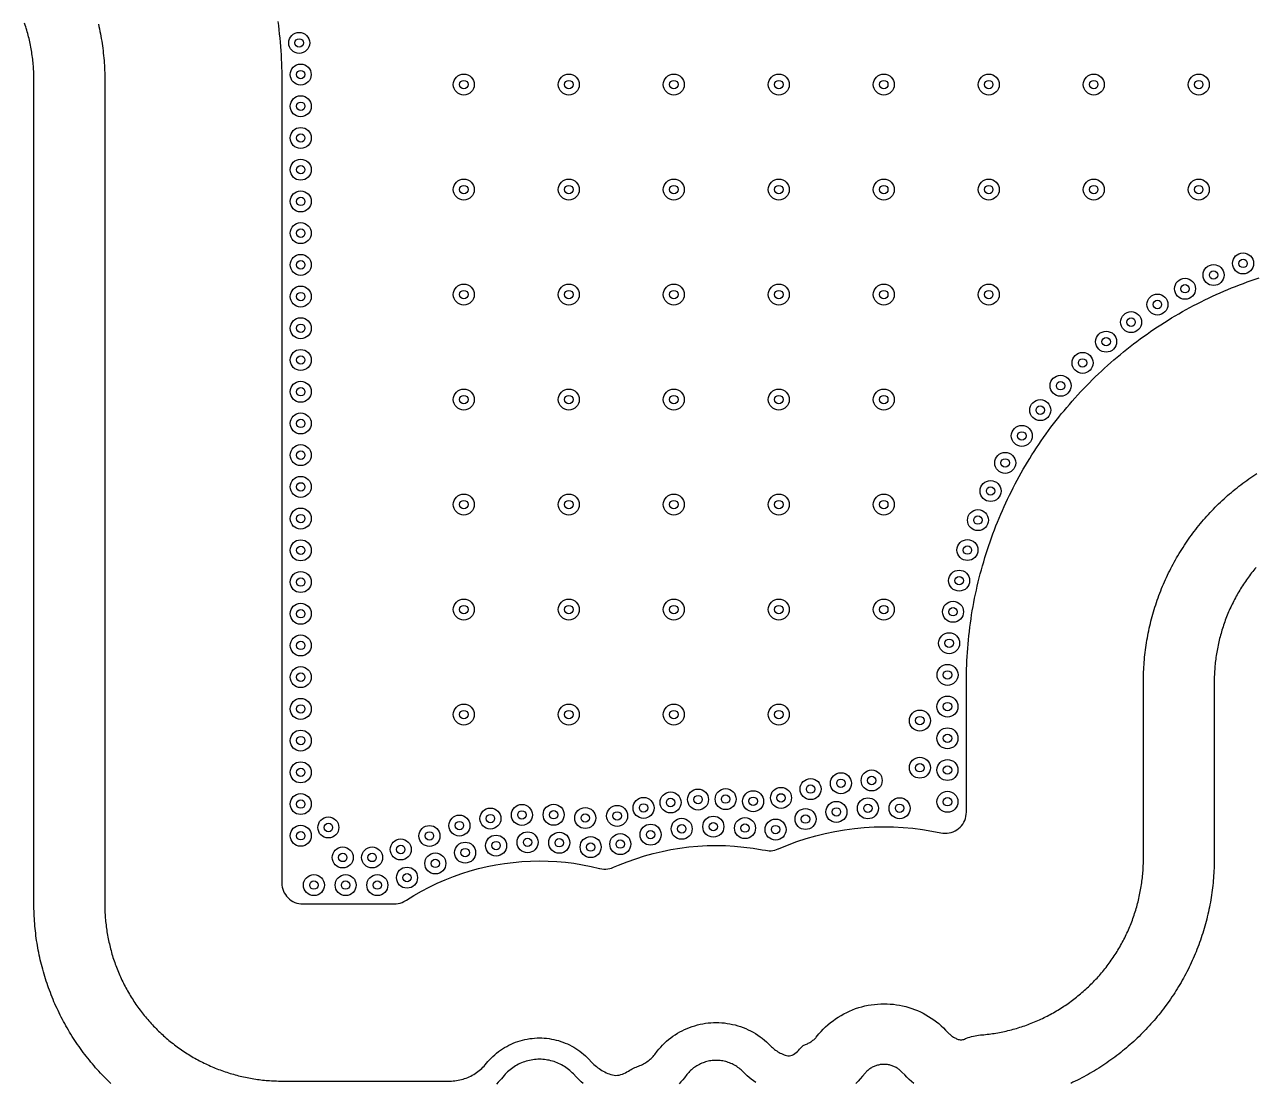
# Model space of a CAD drawing. Header units: millimetres. Extents: x 0 to 121, y -74 to 63.
# Drawn here: x 28.29 to 57.6, y -30.01 to -4.82 of the extents above; entities that cross this region are included whole.
import ezdxf

# ---------------------------------------------------------------- set-up
doc = ezdxf.new("R2010")
doc.units = ezdxf.units.MM
for name, color, linetype in [('TOP_COPPER', 1, 'Continuous'), ('TOP_GROUND_POUR', 3, 'Continuous'), ('VIA_HOLES', 7, 'Continuous'), ('VIA_PADS', 2, 'Continuous')]:
    doc.layers.add(name, color=color, linetype=linetype)

msp = doc.modelspace()

# ---------------------------------------------------------------- linework, layer by layer
at = {"layer": 'TOP_COPPER'}
for points in [[(30.348, -30.036), (30.306, -29.996), (30.264, -29.955), (30.223, -29.914), (30.182, -29.872), (30.142, -29.83), (30.102, -29.788), (30.062, -29.745), (30.023, -29.702), (29.984, -29.658), (29.946, -29.614), (29.908, -29.57), (29.871, -29.525), (29.834, -29.48), (29.797, -29.434), (29.761, -29.388), (29.726, -29.342), (29.69, -29.296), (29.656, -29.249), (29.622, -29.202), (29.588, -29.154), (29.554, -29.106), (29.522, -29.058), (29.489, -29.01), (29.457, -28.961), (29.426, -28.912), (29.395, -28.862), (29.365, -28.812), (29.335, -28.762), (29.305, -28.712), (29.277, -28.661), (29.248, -28.61), (29.22, -28.559), (29.193, -28.508), (29.166, -28.456), (29.14, -28.404), (29.114, -28.352), (29.088, -28.299), (29.064, -28.246), (29.039, -28.193), (29.016, -28.14), (28.992, -28.087), (28.97, -28.033), (28.947, -27.979), (28.926, -27.925), (28.905, -27.87), (28.884, -27.816), (28.864, -27.761), (28.845, -27.706), (28.826, -27.651), (28.807, -27.596), (28.789, -27.54), (28.772, -27.484), (28.755, -27.429), (28.739, -27.373), (28.723, -27.316), (28.708, -27.26), (28.694, -27.204), (28.68, -27.147), (28.666, -27.09), (28.654, -27.033), (28.641, -26.976), (28.63, -26.919), (28.618, -26.862), (28.608, -26.805), (28.598, -26.747), (28.588, -26.69), (28.579, -26.632), (28.571, -26.574), (28.563, -26.517), (28.556, -26.459), (28.55, -26.401), (28.543, -26.343), (28.538, -26.285), (28.533, -26.227), (28.529, -26.168), (28.525, -26.11), (28.522, -26.052), (28.519, -25.994), (28.517, -25.935), (28.516, -25.877), (28.515, -25.819), (28.515, -25.761), (28.515, -6.143), (28.514, -6.101), (28.514, -6.059), (28.513, -6.018), (28.511, -5.976), (28.51, -5.935), (28.507, -5.893), (28.505, -5.851), (28.502, -5.81), (28.498, -5.768), (28.494, -5.727), (28.49, -5.685), (28.485, -5.644), (28.48, -5.603), (28.474, -5.561), (28.468, -5.52), (28.462, -5.479), (28.455, -5.438), (28.448, -5.397), (28.441, -5.356), (28.433, -5.315), (28.424, -5.274), (28.415, -5.234), (28.406, -5.193), (28.397, -5.152), (28.387, -5.112), (28.376, -5.072), (28.366, -5.031), (28.354, -4.991), (28.343, -4.951), (28.331, -4.911), (28.318, -4.872), (28.306, -4.832), (28.293, -4.792)], [(30.049, -4.813), (30.062, -4.87), (30.075, -4.927), (30.086, -4.984), (30.097, -5.041), (30.108, -5.099), (30.118, -5.156), (30.128, -5.214), (30.136, -5.271), (30.145, -5.329), (30.153, -5.387), (30.16, -5.445), (30.166, -5.503), (30.172, -5.561), (30.178, -5.619), (30.183, -5.677), (30.187, -5.735), (30.191, -5.793), (30.194, -5.851), (30.197, -5.909), (30.199, -5.968), (30.2, -6.026), (30.201, -6.084), (30.201, -6.143), (30.201, -25.761), (30.201, -25.802), (30.202, -25.844), (30.203, -25.885), (30.204, -25.927), (30.206, -25.969), (30.209, -26.01), (30.211, -26.052), (30.214, -26.093), (30.218, -26.135), (30.222, -26.176), (30.226, -26.218), (30.231, -26.259), (30.236, -26.301), (30.241, -26.342), (30.247, -26.383), (30.254, -26.424), (30.26, -26.465), (30.268, -26.506), (30.275, -26.547), (30.283, -26.588), (30.292, -26.629), (30.3, -26.67), (30.31, -26.71), (30.319, -26.751), (30.329, -26.791), (30.339, -26.832), (30.35, -26.872), (30.361, -26.912), (30.373, -26.952), (30.385, -26.992), (30.397, -27.032), (30.41, -27.071), (30.423, -27.111), (30.437, -27.15), (30.451, -27.19), (30.465, -27.229), (30.48, -27.268), (30.495, -27.306), (30.51, -27.345), (30.526, -27.384), (30.542, -27.422), (30.559, -27.46), (30.576, -27.498), (30.593, -27.536), (30.611, -27.574), (30.629, -27.611), (30.648, -27.649), (30.666, -27.686), (30.686, -27.723), (30.705, -27.76), (30.725, -27.796), (30.745, -27.832), (30.766, -27.869), (30.787, -27.905), (30.808, -27.94), (30.83, -27.976), (30.852, -28.011), (30.875, -28.046), (30.897, -28.081), (30.92, -28.116), (30.944, -28.15), (30.968, -28.185), (30.992, -28.219), (31.016, -28.252), (31.041, -28.286), (31.066, -28.319), (31.092, -28.352), (31.117, -28.385), (31.143, -28.417), (31.17, -28.449), (31.197, -28.481), (31.224, -28.513), (31.251, -28.544), (31.279, -28.576), (31.307, -28.606), (31.335, -28.637), (31.363, -28.667), (31.392, -28.697), (31.421, -28.727), (31.451, -28.757), (31.481, -28.786), (31.511, -28.815), (31.541, -28.843), (31.572, -28.871), (31.602, -28.899), (31.634, -28.927), (31.665, -28.954), (31.697, -28.981), (31.729, -29.008), (31.761, -29.035), (31.793, -29.061), (31.826, -29.086), (31.859, -29.112), (31.892, -29.137), (31.926, -29.162), (31.959, -29.186), (31.993, -29.21), (32.028, -29.234), (32.062, -29.257), (32.097, -29.281), (32.132, -29.303), (32.167, -29.326), (32.202, -29.348), (32.238, -29.37), (32.273, -29.391), (32.309, -29.412), (32.345, -29.433), (32.382, -29.453), (32.418, -29.473), (32.455, -29.492), (32.492, -29.512), (32.529, -29.53), (32.567, -29.549), (32.604, -29.567), (32.642, -29.585), (32.68, -29.602), (32.718, -29.619), (32.756, -29.636), (32.794, -29.652), (32.833, -29.668), (32.871, -29.683), (32.91, -29.698), (32.949, -29.713), (32.988, -29.727), (33.028, -29.741), (33.067, -29.755), (33.107, -29.768), (33.146, -29.781), (33.186, -29.793), (33.226, -29.805), (33.266, -29.816), (33.306, -29.828), (33.346, -29.838), (33.387, -29.849), (33.427, -29.859), (33.468, -29.868), (33.508, -29.878), (33.549, -29.886), (33.59, -29.895), (33.631, -29.903), (33.672, -29.91), (33.713, -29.917), (33.754, -29.924), (33.795, -29.931), (33.836, -29.936), (33.877, -29.942), (33.919, -29.947), (33.96, -29.952), (34.002, -29.956), (34.043, -29.96), (34.085, -29.964), (34.126, -29.967), (34.168, -29.969), (34.209, -29.972), (34.251, -29.973), (34.292, -29.975), (34.334, -29.976), (34.376, -29.977), (34.417, -29.977), (38.417, -29.977), (38.457, -29.976), (38.497, -29.974), (38.537, -29.97), (38.576, -29.965), (38.616, -29.959), (38.655, -29.951), (38.693, -29.942), (38.732, -29.931), (38.77, -29.919), (38.807, -29.906), (38.845, -29.891), (38.881, -29.875), (38.917, -29.858), (38.952, -29.84), (38.987, -29.82), (39.021, -29.799), (39.054, -29.776), (39.086, -29.753), (39.117, -29.728), (39.148, -29.703), (39.177, -29.676), (39.206, -29.648), (39.234, -29.62), (39.26, -29.59), (39.323, -29.514), (39.361, -29.471), (39.401, -29.429), (39.443, -29.389), (39.486, -29.35), (39.531, -29.312), (39.576, -29.276), (39.623, -29.242), (39.672, -29.21), (39.721, -29.179), (39.771, -29.15), (39.823, -29.123), (39.875, -29.098), (39.928, -29.075), (39.982, -29.053), (40.037, -29.034), (40.092, -29.017), (40.148, -29.001), (40.205, -28.988), (40.262, -28.976), (40.319, -28.967), (40.377, -28.96), (40.435, -28.955), (40.493, -28.951), (40.551, -28.95), (40.608, -28.951), (40.665, -28.954), (40.722, -28.959), (40.779, -28.967), (40.835, -28.976), (40.892, -28.987), (40.947, -29), (41.003, -29.015), (41.057, -29.032), (41.111, -29.051), (41.165, -29.071), (41.217, -29.094), (41.269, -29.118), (41.32, -29.145), (41.37, -29.173), (41.419, -29.203), (41.466, -29.234), (41.513, -29.267), (41.558, -29.302), (41.602, -29.339), (41.645, -29.376), (41.687, -29.416), (41.727, -29.457), (41.792, -29.528), (41.819, -29.556), (41.848, -29.583), (41.877, -29.609), (41.908, -29.634), (41.939, -29.658), (41.971, -29.681), (42.004, -29.703), (42.037, -29.723), (42.071, -29.742), (42.106, -29.76), (42.142, -29.777), (42.178, -29.793), (42.214, -29.807), (42.252, -29.82), (42.289, -29.831), (42.328, -29.839), (42.367, -29.842), (42.407, -29.84), (42.447, -29.834), (42.486, -29.824), (42.525, -29.811), (42.563, -29.795), (42.599, -29.777), (42.634, -29.758), (42.668, -29.739), (42.7, -29.719), (42.731, -29.7), (42.762, -29.683), (42.792, -29.667), (42.822, -29.654), (42.852, -29.643), (42.883, -29.633), (42.913, -29.622), (42.943, -29.61), (42.972, -29.597), (43.001, -29.583), (43.029, -29.568), (43.057, -29.552), (43.084, -29.535), (43.111, -29.517), (43.137, -29.498), (43.162, -29.478), (43.186, -29.458), (43.21, -29.436), (43.233, -29.413), (43.255, -29.39), (43.276, -29.366), (43.296, -29.341), (43.355, -29.264), (43.396, -29.214), (43.439, -29.166), (43.483, -29.119), (43.529, -29.074), (43.577, -29.03), (43.626, -28.988), (43.677, -28.948), (43.729, -28.91), (43.782, -28.874), (43.837, -28.84), (43.893, -28.807), (43.95, -28.777), (44.008, -28.749), (44.067, -28.723), (44.127, -28.699), (44.188, -28.677), (44.25, -28.658), (44.312, -28.64), (44.375, -28.625), (44.438, -28.613), (44.502, -28.602), (44.566, -28.594), (44.63, -28.588), (44.695, -28.585), (44.759, -28.584), (44.825, -28.585), (44.89, -28.588), (44.956, -28.594), (45.021, -28.603), (45.086, -28.614), (45.15, -28.627), (45.214, -28.642), (45.277, -28.66), (45.339, -28.68), (45.401, -28.703), (45.462, -28.727), (45.521, -28.754), (45.58, -28.783), (45.638, -28.814), (45.694, -28.847), (45.75, -28.883), (45.804, -28.92), (45.856, -28.959), (45.907, -29), (45.957, -29.043), (46.005, -29.088), (46.074, -29.158), (46.098, -29.18), (46.122, -29.201), (46.148, -29.222), (46.174, -29.241), (46.201, -29.26), (46.228, -29.277), (46.256, -29.294), (46.285, -29.309), (46.314, -29.324), (46.344, -29.337), (46.374, -29.349), (46.404, -29.36), (46.435, -29.37), (46.468, -29.376), (46.501, -29.376), (46.535, -29.37), (46.568, -29.358), (46.602, -29.342), (46.633, -29.322), (46.664, -29.298), (46.692, -29.273), (46.719, -29.246), (46.743, -29.22), (46.766, -29.194), (46.787, -29.171), (46.808, -29.15), (46.827, -29.133), (46.847, -29.12), (46.868, -29.111), (46.889, -29.104), (46.91, -29.096), (46.931, -29.087), (46.951, -29.078), (46.971, -29.068), (46.99, -29.057), (47.009, -29.046), (47.028, -29.033), (47.046, -29.02), (47.064, -29.007), (47.081, -28.992), (47.097, -28.978), (47.113, -28.962), (47.129, -28.946), (47.143, -28.929), (47.206, -28.853), (47.257, -28.795), (47.31, -28.74), (47.364, -28.687), (47.421, -28.635), (47.48, -28.586), (47.541, -28.539), (47.603, -28.495), (47.667, -28.453), (47.732, -28.413), (47.799, -28.376), (47.867, -28.341), (47.937, -28.309), (48.008, -28.28), (48.079, -28.253), (48.152, -28.229), (48.225, -28.207), (48.3, -28.189), (48.375, -28.173), (48.45, -28.16), (48.526, -28.15), (48.602, -28.143), (48.679, -28.139), (48.755, -28.137), (48.83, -28.139), (48.904, -28.143), (48.978, -28.149), (49.052, -28.159), (49.126, -28.171), (49.199, -28.186), (49.271, -28.204), (49.343, -28.224), (49.414, -28.247), (49.484, -28.272), (49.553, -28.3), (49.621, -28.331), (49.688, -28.363), (49.754, -28.399), (49.818, -28.437), (49.881, -28.477), (49.942, -28.519), (50.002, -28.564), (50.06, -28.61), (50.116, -28.659), (50.171, -28.71), (50.223, -28.763), (50.289, -28.833), (50.304, -28.849), (50.32, -28.864), (50.336, -28.878), (50.353, -28.891), (50.37, -28.904), (50.388, -28.917), (50.407, -28.928), (50.425, -28.939), (50.444, -28.95), (50.464, -28.959), (50.484, -28.968), (50.504, -28.976), (50.524, -28.984), (50.545, -28.99), (50.566, -28.994), (50.588, -28.996), (50.61, -28.994), (50.632, -28.99), (50.654, -28.984), (50.675, -28.976), (50.696, -28.966), (50.716, -28.955), (50.758, -28.942), (50.8, -28.93), (50.842, -28.919), (50.883, -28.908), (50.925, -28.899), (50.966, -28.891), (51.007, -28.885), (51.049, -28.88), (51.09, -28.877), (51.132, -28.873), (51.173, -28.869), (51.215, -28.864), (51.256, -28.859), (51.297, -28.853), (51.338, -28.847), (51.38, -28.841), (51.421, -28.834), (51.462, -28.827), (51.503, -28.819), (51.543, -28.811), (51.584, -28.803), (51.625, -28.794), (51.666, -28.785), (51.706, -28.776), (51.747, -28.766), (51.787, -28.755), (51.827, -28.744), (51.867, -28.733), (51.907, -28.722), (51.947, -28.71), (51.987, -28.697), (52.027, -28.685), (52.066, -28.671), (52.106, -28.658), (52.145, -28.644), (52.184, -28.63), (52.223, -28.615), (52.262, -28.6), (52.3, -28.584), (52.339, -28.569), (52.377, -28.552), (52.416, -28.536), (52.454, -28.519), (52.491, -28.501), (52.529, -28.484), (52.567, -28.466), (52.604, -28.447), (52.641, -28.428), (52.678, -28.409), (52.715, -28.39), (52.751, -28.37), (52.788, -28.349), (52.824, -28.329), (52.86, -28.308), (52.896, -28.286), (52.931, -28.265), (52.967, -28.243), (53.002, -28.22), (53.037, -28.197), (53.071, -28.174), (53.106, -28.151), (53.14, -28.127), (53.174, -28.103), (53.208, -28.078), (53.241, -28.054), (53.274, -28.029), (53.307, -28.003), (53.34, -27.977), (53.372, -27.951), (53.405, -27.925), (53.437, -27.898), (53.468, -27.871), (53.5, -27.844), (53.531, -27.816), (53.562, -27.788), (53.592, -27.76), (53.623, -27.731), (53.653, -27.702), (53.682, -27.673), (53.712, -27.644), (53.741, -27.614), (53.77, -27.584), (53.798, -27.554), (53.827, -27.523), (53.855, -27.492), (53.882, -27.461), (53.91, -27.43), (53.937, -27.398), (53.963, -27.366), (53.99, -27.334), (54.016, -27.301), (54.042, -27.269), (54.067, -27.236), (54.092, -27.202), (54.117, -27.169), (54.141, -27.135), (54.166, -27.101), (54.189, -27.067), (54.213, -27.033), (54.236, -26.998), (54.259, -26.963), (54.281, -26.928), (54.303, -26.893), (54.325, -26.857), (54.346, -26.821), (54.367, -26.785), (54.388, -26.749), (54.408, -26.713), (54.428, -26.676), (54.448, -26.64), (54.467, -26.603), (54.486, -26.565), (54.504, -26.528), (54.522, -26.491), (54.54, -26.453), (54.557, -26.415), (54.574, -26.377), (54.591, -26.339), (54.607, -26.3), (54.623, -26.262), (54.638, -26.223), (54.654, -26.184), (54.668, -26.145), (54.683, -26.106), (54.696, -26.067), (54.71, -26.028), (54.723, -25.988), (54.736, -25.948), (54.748, -25.909), (54.76, -25.869), (54.772, -25.829), (54.783, -25.789), (54.794, -25.748), (54.804, -25.708), (54.814, -25.668), (54.824, -25.627), (54.833, -25.586), (54.842, -25.546), (54.85, -25.505), (54.858, -25.464), (54.866, -25.423), (54.873, -25.382), (54.879, -25.341), (54.886, -25.3), (54.892, -25.259), (54.897, -25.217), (54.902, -25.176), (54.907, -25.135), (54.911, -25.093), (54.915, -25.052), (54.919, -25.01), (54.922, -24.969), (54.925, -24.927), (54.927, -24.885), (54.929, -24.844), (54.93, -24.802), (54.931, -24.761), (54.932, -24.719), (54.932, -24.677), (54.932, -20.469), (54.932, -20.411), (54.933, -20.353), (54.935, -20.295), (54.937, -20.236), (54.939, -20.178), (54.942, -20.12), (54.946, -20.062), (54.95, -20.003), (54.955, -19.945), (54.961, -19.887), (54.967, -19.829), (54.973, -19.771), (54.981, -19.713), (54.988, -19.656), (54.997, -19.598), (55.006, -19.54), (55.015, -19.483), (55.025, -19.425), (55.036, -19.368), (55.047, -19.311), (55.059, -19.254), (55.071, -19.197), (55.084, -19.14), (55.097, -19.083), (55.111, -19.026), (55.126, -18.97), (55.141, -18.914), (55.156, -18.857), (55.173, -18.801), (55.189, -18.746), (55.207, -18.69), (55.225, -18.634), (55.243, -18.579), (55.262, -18.524), (55.281, -18.469), (55.301, -18.414), (55.322, -18.36), (55.343, -18.305), (55.365, -18.251), (55.387, -18.197), (55.41, -18.143), (55.433, -18.09), (55.457, -18.037), (55.481, -17.984), (55.506, -17.931), (55.531, -17.878), (55.557, -17.826), (55.583, -17.774), (55.61, -17.722), (55.638, -17.671), (55.666, -17.62), (55.694, -17.569), (55.723, -17.518), (55.752, -17.468), (55.782, -17.418), (55.813, -17.368), (55.843, -17.318), (55.875, -17.269), (55.907, -17.22), (55.939, -17.172), (55.972, -17.124), (56.005, -17.076), (56.039, -17.028), (56.073, -16.981), (56.108, -16.934), (56.143, -16.888), (56.179, -16.842), (56.215, -16.796), (56.251, -16.75), (56.288, -16.705), (56.326, -16.66), (56.363, -16.616), (56.402, -16.572), (56.44, -16.528), (56.48, -16.485), (56.519, -16.442), (56.559, -16.4), (56.6, -16.358), (56.64, -16.316), (56.682, -16.275), (56.723, -16.234), (56.765, -16.194), (56.808, -16.154), (56.851, -16.114), (56.894, -16.075), (56.937, -16.036), (56.981, -15.998), (57.026, -15.96), (57.07, -15.923), (57.116, -15.886), (57.161, -15.849), (57.207, -15.813), (57.253, -15.778), (57.3, -15.743), (57.346, -15.708), (57.394, -15.674), (57.441, -15.64), (57.489, -15.607), (57.537, -15.574), (57.586, -15.541), (57.635, -15.51)], [(57.614, -17.749), (57.587, -17.781), (57.561, -17.813), (57.535, -17.845), (57.509, -17.878), (57.483, -17.911), (57.458, -17.944), (57.434, -17.978), (57.409, -18.011), (57.385, -18.045), (57.361, -18.08), (57.338, -18.114), (57.315, -18.149), (57.292, -18.184), (57.27, -18.219), (57.247, -18.254), (57.226, -18.29), (57.204, -18.325), (57.183, -18.361), (57.163, -18.398), (57.142, -18.434), (57.123, -18.47), (57.103, -18.507), (57.084, -18.544), (57.065, -18.581), (57.046, -18.619), (57.028, -18.656), (57.011, -18.694), (56.993, -18.732), (56.976, -18.77), (56.96, -18.808), (56.943, -18.846), (56.928, -18.885), (56.912, -18.924), (56.897, -18.962), (56.882, -19.001), (56.868, -19.04), (56.854, -19.08), (56.841, -19.119), (56.827, -19.159), (56.815, -19.198), (56.802, -19.238), (56.79, -19.278), (56.779, -19.318), (56.768, -19.358), (56.757, -19.398), (56.746, -19.439), (56.736, -19.479), (56.727, -19.52), (56.718, -19.56), (56.709, -19.601), (56.701, -19.642), (56.693, -19.683), (56.685, -19.724), (56.678, -19.765), (56.671, -19.806), (56.665, -19.847), (56.659, -19.888), (56.653, -19.929), (56.648, -19.971), (56.643, -20.012), (56.639, -20.054), (56.635, -20.095), (56.632, -20.137), (56.629, -20.178), (56.626, -20.22), (56.624, -20.261), (56.622, -20.303), (56.62, -20.345), (56.619, -20.386), (56.619, -20.428), (56.619, -20.469), (56.619, -24.677), (56.618, -24.736), (56.617, -24.794), (56.616, -24.852), (56.614, -24.911), (56.611, -24.969), (56.608, -25.027), (56.604, -25.085), (56.6, -25.143), (56.595, -25.201), (56.59, -25.259), (56.584, -25.317), (56.577, -25.375), (56.57, -25.433), (56.562, -25.491), (56.554, -25.549), (56.545, -25.606), (56.535, -25.664), (56.525, -25.721), (56.515, -25.779), (56.504, -25.836), (56.492, -25.893), (56.48, -25.95), (56.467, -26.007), (56.453, -26.064), (56.439, -26.12), (56.425, -26.177), (56.41, -26.233), (56.394, -26.289), (56.378, -26.345), (56.361, -26.401), (56.344, -26.457), (56.326, -26.512), (56.308, -26.568), (56.289, -26.623), (56.269, -26.678), (56.249, -26.733), (56.229, -26.787), (56.207, -26.842), (56.186, -26.896), (56.164, -26.95), (56.141, -27.003), (56.118, -27.057), (56.094, -27.11), (56.07, -27.163), (56.045, -27.216), (56.019, -27.268), (55.994, -27.321), (55.967, -27.373), (55.94, -27.424), (55.913, -27.476), (55.885, -27.527), (55.857, -27.578), (55.828, -27.629), (55.798, -27.679), (55.768, -27.729), (55.738, -27.779), (55.707, -27.828), (55.676, -27.877), (55.644, -27.926), (55.612, -27.975), (55.579, -28.023), (55.545, -28.071), (55.512, -28.118), (55.477, -28.166), (55.443, -28.213), (55.408, -28.259), (55.372, -28.305), (55.336, -28.351), (55.299, -28.397), (55.262, -28.442), (55.225, -28.486), (55.187, -28.531), (55.149, -28.575), (55.11, -28.618), (55.071, -28.662), (55.031, -28.704), (54.991, -28.747), (54.951, -28.789), (54.91, -28.83), (54.869, -28.872), (54.827, -28.913), (54.785, -28.953), (54.743, -28.993), (54.7, -29.033), (54.657, -29.072), (54.613, -29.11), (54.569, -29.149), (54.525, -29.187), (54.48, -29.224), (54.435, -29.261), (54.39, -29.297), (54.344, -29.333), (54.298, -29.369), (54.251, -29.404), (54.204, -29.439), (54.157, -29.473), (54.109, -29.507), (54.062, -29.54), (54.013, -29.573), (53.965, -29.605), (53.916, -29.637), (53.867, -29.669), (53.817, -29.699), (53.768, -29.73), (53.718, -29.76), (53.667, -29.789), (53.617, -29.818), (53.566, -29.847), (53.514, -29.874), (53.463, -29.902), (53.411, -29.929), (53.359, -29.955), (53.307, -29.981), (53.254, -30.006), (53.202, -30.031)], [(41.592, -30.032), (41.547, -29.995), (41.504, -29.958), (41.463, -29.918), (41.423, -29.877), (41.358, -29.806), (41.33, -29.778), (41.302, -29.751), (41.272, -29.725), (41.242, -29.7), (41.211, -29.676), (41.179, -29.653), (41.146, -29.631), (41.113, -29.611), (41.078, -29.592), (41.044, -29.574), (41.008, -29.557), (40.972, -29.541), (40.935, -29.527), (40.898, -29.514), (40.861, -29.503), (40.823, -29.492), (40.785, -29.483), (40.746, -29.476), (40.707, -29.469), (40.668, -29.465), (40.629, -29.461), (40.59, -29.459), (40.551, -29.458), (40.511, -29.459), (40.471, -29.461), (40.431, -29.465), (40.392, -29.47), (40.352, -29.476), (40.313, -29.484), (40.275, -29.493), (40.236, -29.504), (40.198, -29.516), (40.161, -29.529), (40.124, -29.544), (40.087, -29.56), (40.051, -29.577), (40.016, -29.596), (39.981, -29.615), (39.947, -29.636), (39.914, -29.659), (39.882, -29.682), (39.851, -29.707), (39.82, -29.732), (39.791, -29.759), (39.762, -29.787), (39.734, -29.816), (39.708, -29.845), (39.645, -29.921), (39.607, -29.964), (39.567, -30.006), (39.525, -30.047)], [(45.702, -30.01), (45.648, -29.973), (45.595, -29.933), (45.544, -29.892), (45.495, -29.849), (45.447, -29.805), (45.378, -29.735), (45.354, -29.713), (45.329, -29.691), (45.304, -29.671), (45.278, -29.651), (45.251, -29.633), (45.224, -29.615), (45.196, -29.599), (45.167, -29.583), (45.138, -29.569), (45.108, -29.556), (45.078, -29.543), (45.047, -29.532), (45.016, -29.522), (44.985, -29.513), (44.953, -29.506), (44.921, -29.499), (44.889, -29.494), (44.857, -29.49), (44.824, -29.487), (44.792, -29.485), (44.759, -29.484), (44.727, -29.485), (44.695, -29.487), (44.663, -29.49), (44.632, -29.494), (44.6, -29.499), (44.568, -29.505), (44.537, -29.513), (44.506, -29.521), (44.476, -29.531), (44.446, -29.542), (44.416, -29.554), (44.386, -29.566), (44.358, -29.58), (44.329, -29.595), (44.301, -29.612), (44.274, -29.629), (44.248, -29.647), (44.222, -29.665), (44.197, -29.685), (44.172, -29.706), (44.149, -29.728), (44.126, -29.75), (44.104, -29.773), (44.082, -29.798), (44.062, -29.822), (44.004, -29.899), (43.963, -29.949), (43.92, -29.998), (43.875, -30.045)], [(49.469, -30.032), (49.411, -29.985), (49.355, -29.936), (49.301, -29.885), (49.248, -29.832), (49.183, -29.762), (49.167, -29.746), (49.151, -29.732), (49.135, -29.717), (49.118, -29.704), (49.101, -29.691), (49.083, -29.679), (49.065, -29.667), (49.046, -29.656), (49.027, -29.646), (49.007, -29.636), (48.988, -29.627), (48.967, -29.619), (48.947, -29.612), (48.926, -29.605), (48.905, -29.599), (48.884, -29.594), (48.863, -29.59), (48.842, -29.586), (48.82, -29.583), (48.799, -29.581), (48.777, -29.58), (48.755, -29.58), (48.733, -29.58), (48.711, -29.581), (48.689, -29.583), (48.666, -29.586), (48.644, -29.59), (48.623, -29.595), (48.601, -29.6), (48.58, -29.606), (48.558, -29.613), (48.538, -29.621), (48.517, -29.63), (48.497, -29.639), (48.477, -29.649), (48.457, -29.66), (48.438, -29.672), (48.42, -29.684), (48.402, -29.697), (48.384, -29.71), (48.367, -29.725), (48.35, -29.74), (48.334, -29.755), (48.319, -29.771), (48.304, -29.788), (48.242, -29.864), (48.191, -29.922), (48.138, -29.977), (48.083, -30.031)]]:
    msp.add_lwpolyline(points, dxfattribs=at)
at = {"layer": 'TOP_GROUND_POUR'}
msp.add_lwpolyline([(34.321, -4.748), (34.334, -4.847), (34.346, -4.946), (34.357, -5.045), (34.368, -5.145), (34.377, -5.244), (34.386, -5.344), (34.393, -5.444), (34.4, -5.543), (34.405, -5.643), (34.409, -5.743), (34.413, -5.843), (34.415, -5.943), (34.417, -6.043), (34.417, -6.127), (34.417, -6.243), (34.417, -25.261), (34.42, -25.31), (34.427, -25.358), (34.439, -25.406), (34.455, -25.452), (34.476, -25.496), (34.502, -25.538), (34.531, -25.578), (34.564, -25.614), (34.6, -25.647), (34.64, -25.676), (34.682, -25.702), (34.726, -25.722), (34.772, -25.739), (34.82, -25.751), (34.868, -25.758), (34.917, -25.761), (37.094, -25.761), (37.142, -25.758), (37.189, -25.751), (37.236, -25.74), (37.281, -25.724), (37.325, -25.704), (37.366, -25.68), (37.382, -25.669), (37.561, -25.56), (37.742, -25.455), (37.927, -25.358), (38.116, -25.267), (38.308, -25.184), (38.502, -25.106), (38.7, -25.037), (38.899, -24.973), (39.101, -24.918), (39.304, -24.869), (39.51, -24.829), (39.716, -24.794), (39.924, -24.769), (40.132, -24.749), (40.341, -24.739), (40.549, -24.734), (40.757, -24.739), (40.963, -24.749), (41.168, -24.768), (41.373, -24.792), (41.577, -24.826), (41.779, -24.865), (41.98, -24.913), (41.986, -24.915), (42.033, -24.924), (42.08, -24.929), (42.128, -24.93), (42.176, -24.925), (42.223, -24.917), (42.268, -24.904), (42.313, -24.887), (42.436, -24.835), (42.638, -24.755), (42.842, -24.682), (43.049, -24.616), (43.258, -24.558), (43.469, -24.508), (43.681, -24.465), (43.895, -24.43), (44.11, -24.403), (44.326, -24.383), (44.543, -24.371), (44.761, -24.367), (44.979, -24.371), (45.199, -24.384), (45.419, -24.404), (45.637, -24.432), (45.854, -24.468), (45.937, -24.483), (45.98, -24.49), (46.024, -24.493), (46.068, -24.492), (46.111, -24.487), (46.154, -24.479), (46.196, -24.467), (46.237, -24.451), (46.241, -24.449), (46.458, -24.358), (46.679, -24.276), (46.902, -24.202), (47.128, -24.137), (47.356, -24.08), (47.586, -24.031), (47.818, -23.992), (48.051, -23.961), (48.285, -23.939), (48.52, -23.925), (48.753, -23.921), (48.984, -23.925), (49.213, -23.938), (49.441, -23.959), (49.668, -23.988), (49.894, -24.025), (50.108, -24.065), (50.157, -24.073), (50.206, -24.077), (50.256, -24.075), (50.305, -24.069), (50.354, -24.057), (50.401, -24.041), (50.446, -24.021), (50.489, -23.996), (50.529, -23.967), (50.566, -23.934), (50.6, -23.897), (50.63, -23.857), (50.655, -23.815), (50.677, -23.77), (50.694, -23.724), (50.706, -23.675), (50.713, -23.626), (50.716, -23.577), (50.716, -20.618), (50.716, -20.515), (50.716, -20.454), (50.716, -20.362), (50.718, -20.27), (50.72, -20.17), (50.724, -20.07), (50.728, -19.97), (50.734, -19.87), (50.74, -19.77), (50.748, -19.671), (50.756, -19.571), (50.765, -19.471), (50.776, -19.372), (50.787, -19.273), (50.799, -19.173), (50.813, -19.074), (50.827, -18.975), (50.842, -18.877), (50.858, -18.778), (50.876, -18.68), (50.894, -18.581), (50.913, -18.483), (50.933, -18.385), (50.954, -18.288), (50.976, -18.19), (50.999, -18.093), (51.023, -17.996), (51.048, -17.899), (51.074, -17.802), (51.101, -17.706), (51.128, -17.61), (51.157, -17.514), (51.187, -17.419), (51.218, -17.324), (51.249, -17.229), (51.282, -17.134), (51.315, -17.04), (51.349, -16.946), (51.384, -16.852), (51.421, -16.759), (51.458, -16.666), (51.496, -16.574), (51.535, -16.482), (51.575, -16.39), (51.615, -16.299), (51.657, -16.208), (51.699, -16.118), (51.743, -16.028), (51.787, -15.938), (51.833, -15.849), (51.878, -15.76), (51.926, -15.672), (51.973, -15.584), (52.022, -15.497), (52.072, -15.41), (52.122, -15.324), (52.173, -15.238), (52.226, -15.153), (52.278, -15.068), (52.332, -14.984), (52.387, -14.9), (52.442, -14.817), (52.498, -14.734), (52.556, -14.652), (52.613, -14.57), (52.672, -14.49), (52.731, -14.409), (52.792, -14.329), (52.853, -14.25), (52.915, -14.172), (52.977, -14.094), (53.041, -14.017), (53.105, -13.94), (53.17, -13.864), (53.235, -13.788), (53.302, -13.714), (53.369, -13.639), (53.437, -13.566), (53.505, -13.493), (53.575, -13.421), (53.644, -13.35), (53.715, -13.279), (53.786, -13.209), (53.859, -13.14), (53.931, -13.071), (54.005, -13.004), (54.079, -12.936), (54.154, -12.87), (54.229, -12.804), (54.305, -12.74), (54.382, -12.675), (54.459, -12.612), (54.537, -12.549), (54.616, -12.488), (54.695, -12.426), (54.775, -12.366), (54.855, -12.307), (54.936, -12.248), (55.017, -12.19), (55.099, -12.133), (55.182, -12.077), (55.265, -12.022), (55.349, -11.967), (55.433, -11.913), (55.518, -11.86), (55.603, -11.808), (55.689, -11.757), (55.775, -11.706), (55.862, -11.657), (55.95, -11.608), (56.037, -11.56), (56.126, -11.513), (56.214, -11.467), (56.303, -11.422), (56.393, -11.378), (56.483, -11.334), (56.573, -11.292), (56.664, -11.25), (56.756, -11.209), (56.847, -11.17), (56.939, -11.13), (57.032, -11.093), (57.125, -11.055), (57.218, -11.019), (57.311, -10.984), (57.405, -10.95), (57.499, -10.916), (57.594, -10.884), (57.689, -10.852)], dxfattribs=at)
at = {"layer": 'VIA_HOLES'}
for centre in [(34.83, -5.258), (34.866, -6.012), (38.75, -6.25), (41.25, -6.25), (43.75, -6.25), (46.25, -6.25), (48.75, -6.25), (51.25, -6.25), (53.75, -6.25), (56.25, -6.25), (34.867, -6.767), (34.867, -7.522), (34.867, -8.277), (38.75, -8.75), (41.25, -8.75), (43.75, -8.75), (46.25, -8.75), (48.75, -8.75), (51.25, -8.75), (53.75, -8.75), (56.25, -8.75), (34.867, -9.032), (34.867, -9.788), (34.867, -10.543), (57.304, -10.508), (56.602, -10.785), (55.922, -11.112), (34.867, -11.298), (38.75, -11.25), (41.25, -11.25), (43.75, -11.25), (46.25, -11.25), (48.75, -11.25), (51.25, -11.25), (55.266, -11.487), (34.867, -12.053), (54.639, -11.907), (54.044, -12.372), (34.867, -12.808), (53.483, -12.877), (34.867, -13.564), (52.959, -13.421), (38.75, -13.75), (41.25, -13.75), (43.75, -13.75), (46.25, -13.75), (48.75, -13.75), (52.476, -14.002), (34.867, -14.319), (52.036, -14.615), (34.867, -15.074), (51.64, -15.258), (34.867, -15.829), (51.292, -15.928), (38.75, -16.25), (41.25, -16.25), (43.75, -16.25), (46.25, -16.25), (48.75, -16.25), (34.867, -16.584), (50.992, -16.621), (34.867, -17.34), (50.742, -17.333), (34.867, -18.095), (50.544, -18.062), (34.867, -18.85), (38.75, -18.75), (41.25, -18.75), (43.75, -18.75), (46.25, -18.75), (48.75, -18.75), (50.398, -18.803), (34.867, -19.605), (50.306, -19.552), (50.267, -20.306), (34.867, -20.36), (34.867, -21.116), (50.266, -21.061), (38.75, -21.25), (41.25, -21.25), (43.75, -21.25), (46.25, -21.25), (49.608, -21.394), (34.867, -21.871), (50.266, -21.816), (34.867, -22.626), (49.608, -22.516), (50.266, -22.571), (47.729, -22.886), (48.461, -22.82), (46.303, -23.234), (47.007, -23.025), (34.867, -23.381), (43.03, -23.474), (43.674, -23.344), (44.327, -23.274), (44.984, -23.264), (45.639, -23.315), (48.371, -23.483), (49.126, -23.482), (50.266, -23.327), (39.383, -23.727), (40.133, -23.64), (40.889, -23.636), (41.641, -23.714), (42.401, -23.663), (46.886, -23.738), (47.621, -23.569), (35.525, -23.939), (38.646, -23.894), (43.197, -24.11), (43.938, -23.971), (44.691, -23.919), (45.445, -23.954), (46.174, -23.989), (34.867, -24.136), (37.932, -24.141), (39.518, -24.371), (40.268, -24.292), (41.023, -24.302), (41.77, -24.405), (42.476, -24.335), (35.867, -24.653), (36.567, -24.653), (37.248, -24.463), (38.782, -24.538), (38.072, -24.795), (37.398, -25.134), (35.181, -25.311), (35.936, -25.311), (36.691, -25.311)]:
    msp.add_circle(centre, 0.1, dxfattribs=at)
at = {"layer": 'VIA_PADS'}
for centre in [(34.83, -5.258), (34.866, -6.012), (38.75, -6.25), (41.25, -6.25), (43.75, -6.25), (46.25, -6.25), (48.75, -6.25), (51.25, -6.25), (53.75, -6.25), (56.25, -6.25), (34.867, -6.767), (34.867, -7.522), (34.867, -8.277), (34.867, -9.032), (38.75, -8.75), (41.25, -8.75), (43.75, -8.75), (46.25, -8.75), (48.75, -8.75), (51.25, -8.75), (53.75, -8.75), (56.25, -8.75), (34.867, -9.788), (34.867, -10.543), (56.602, -10.785), (57.304, -10.508), (34.867, -11.298), (38.75, -11.25), (41.25, -11.25), (43.75, -11.25), (46.25, -11.25), (48.75, -11.25), (51.25, -11.25), (55.922, -11.112), (55.266, -11.487), (54.639, -11.907), (34.867, -12.053), (54.044, -12.372), (34.867, -12.808), (53.483, -12.877), (52.959, -13.421), (34.867, -13.564), (38.75, -13.75), (41.25, -13.75), (43.75, -13.75), (46.25, -13.75), (48.75, -13.75), (52.476, -14.002), (34.867, -14.319), (52.036, -14.615), (34.867, -15.074), (51.64, -15.258), (34.867, -15.829), (51.292, -15.928), (38.75, -16.25), (41.25, -16.25), (43.75, -16.25), (46.25, -16.25), (48.75, -16.25), (34.867, -16.584), (50.992, -16.621), (34.867, -17.34), (50.742, -17.333), (34.867, -18.095), (50.544, -18.062), (34.867, -18.85), (38.75, -18.75), (41.25, -18.75), (43.75, -18.75), (46.25, -18.75), (48.75, -18.75), (50.398, -18.803), (50.306, -19.552), (34.867, -19.605), (34.867, -20.36), (50.267, -20.306), (34.867, -21.116), (38.75, -21.25), (41.25, -21.25), (43.75, -21.25), (46.25, -21.25), (50.266, -21.061), (49.608, -21.394), (34.867, -21.871), (50.266, -21.816), (49.608, -22.516), (34.867, -22.626), (50.266, -22.571), (47.007, -23.025), (47.729, -22.886), (48.461, -22.82), (34.867, -23.381), (43.674, -23.344), (44.327, -23.274), (44.984, -23.264), (45.639, -23.315), (46.303, -23.234), (50.266, -23.327), (40.133, -23.64), (40.889, -23.636), (42.401, -23.663), (43.03, -23.474), (47.621, -23.569), (48.371, -23.483), (49.126, -23.482), (35.525, -23.939), (38.646, -23.894), (39.383, -23.727), (41.641, -23.714), (43.938, -23.971), (44.691, -23.919), (45.445, -23.954), (46.886, -23.738), (34.867, -24.136), (37.932, -24.141), (43.197, -24.11), (46.174, -23.989), (37.248, -24.463), (38.782, -24.538), (39.518, -24.371), (40.268, -24.292), (41.023, -24.302), (41.77, -24.405), (42.476, -24.335), (35.867, -24.653), (36.567, -24.653), (38.072, -24.795), (37.398, -25.134), (35.181, -25.311), (35.936, -25.311), (36.691, -25.311)]:
    msp.add_circle(centre, 0.25, dxfattribs=at)

doc.saveas('drawing.dxf')
